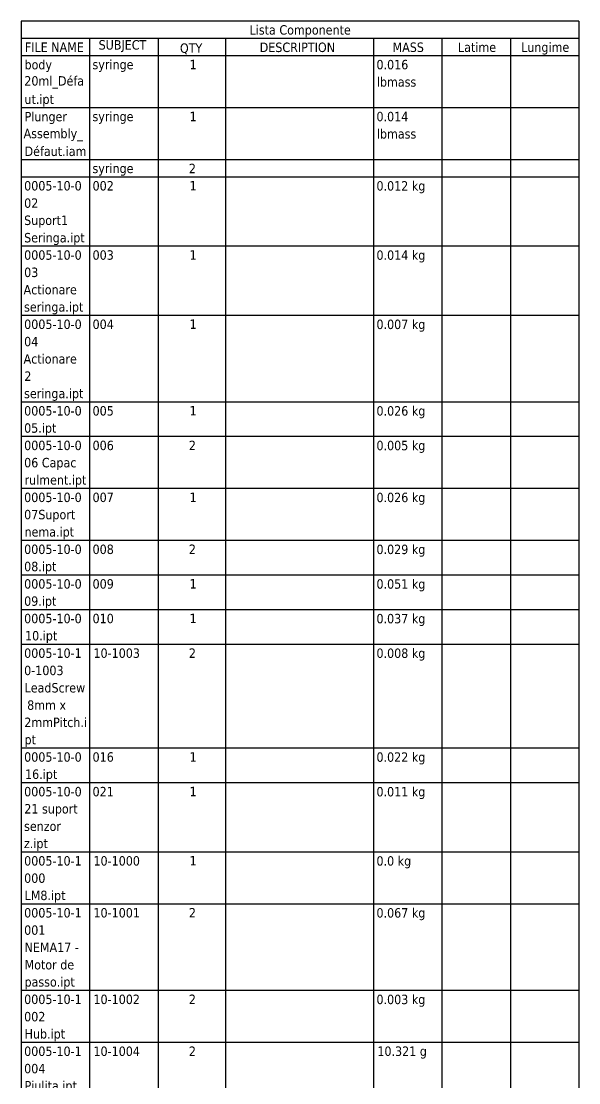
# Model space of a CAD drawing. Header units: millimetres. Extents: x -945 to 1680, y -1981 to 1188.
# Drawn here: x -945 to -117, y -397 to 1179 of the extents above; entities that cross this region are included whole.
import ezdxf

# ---------------------------------------------------------------- set-up
doc = ezdxf.new("R2010")
doc.units = ezdxf.units.MM
doc.header["$LTSCALE"] = 4
doc.layers.add('Symbol (ISO)', color=7, linetype='Continuous', lineweight=25)
doc.styles.add('Note Text (ISO)', font='tahoma.ttf')

# ---------------------------------------------------------------- blocks, each defined once
blk = doc.blocks.new('Lista Componente')
at = {"layer": 'Symbol (ISO)'}
for p, q in [((-29.23, 294.78), (-236.23, 294.78)), ((-236.23, 294.78), (-236.23, 288.36)), ((-29.23, 294.78), (-29.23, 288.36)), ((-29.23, 288.36), (-236.23, 288.36)), ((-236.23, 288.36), (-236.23, 281.94)), ((-210.83, 288.36), (-210.83, 281.94)), ((-185.43, 288.36), (-185.43, 281.94)), ((-160.43, 288.36), (-160.43, 281.94)), ((-105.43, 288.36), (-105.43, 281.94)), ((-80.03, 288.36), (-80.03, 281.94)), ((-54.63, 288.36), (-54.63, 281.94)), ((-29.23, 288.36), (-29.23, 281.94)), ((-29.23, 281.94), (-236.23, 281.94)), ((-236.23, 281.94), (-236.23, -495.27)), ((-210.83, 281.94), (-210.83, -495.27)), ((-185.43, 281.94), (-185.43, -495.27)), ((-160.43, 281.94), (-160.43, -495.27)), ((-105.43, 281.94), (-105.43, -495.27)), ((-80.03, 281.94), (-80.03, -495.27)), ((-54.63, 281.94), (-54.63, -495.27)), ((-29.23, 281.94), (-29.23, -495.27)), ((-29.23, 262.67), (-236.23, 262.67)), ((-29.23, 243.4), (-236.23, 243.4)), ((-29.23, 236.98), (-236.23, 236.98)), ((-29.23, 211.28), (-236.23, 211.28)), ((-29.23, 185.59), (-236.23, 185.59)), ((-29.23, 153.47), (-236.23, 153.47)), ((-29.23, 140.63), (-236.23, 140.63)), ((-29.23, 121.36), (-236.23, 121.36)), ((-29.23, 102.09), (-236.23, 102.09)), ((-29.23, 89.24), (-236.23, 89.24)), ((-29.23, 76.4), (-236.23, 76.4)), ((-29.23, 63.55), (-236.23, 63.55)), ((-29.23, 25.01), (-236.23, 25.01)), ((-29.23, 12.16), (-236.23, 12.16)), ((-29.23, -13.53), (-236.23, -13.53)), ((-29.23, -32.8), (-236.23, -32.8)), ((-29.23, -64.91), (-236.23, -64.91)), ((-29.23, -84.18), (-236.23, -84.18))]:
    blk.add_line(p, q, dxfattribs=at)
at = {"layer": 'Symbol (ISO)', "char_height": 3.5, "attachment_point": 7, "style": 'Note Text (ISO)'}
for s, insert in [('Lista Componente', (-151.45, 288.82)), ('SUBJECT', (-207.49, 283.3)), ('FILE NAME', (-234.89, 283.4)), ('QTY', (-177.3, 282.44)), ('DESCRIPTION', (-147.68, 283.29)), ('MASS', (-98.36, 283.31)), ('Latime', (-74.08, 283.31)), ('Lungime', (-50.63, 282.4)), ('body ', (-235.01, 275.93)), ('syringe', (-209.77, 275.97)), ('1', (-173.72, 276.97)), ('0.016 ', (-104.34, 276.87)), ('20ml_Défa', (-235.08, 269.77)), ('lbmass', (-104.2, 270.44)), ('ut.ipt', (-235.03, 263.09)), ('Plunger ', (-234.98, 256.64)), ('syringe', (-209.77, 256.7)), ('1', (-173.72, 257.7)), ('0.014 ', (-104.34, 257.6)), ('Assembly_', (-235.35, 250.24)), ('lbmass', (-104.2, 251.17)), ('Défaut.iam', (-234.98, 244.71)), ('syringe', (-209.77, 237.43)), ('2', (-173.99, 238.4)), ('0005-10-0', (-235.14, 231.91)), ('002', (-209.74, 231.9)), ('1', (-173.72, 232.01)), ('0.012 kg', (-104.34, 230.94)), ('02 ', (-235.14, 225.48)), ('Suport1 ', (-235.15, 218.17)), ('Seringa.ipt', (-235.15, 211.72)), ('0005-10-0', (-235.14, 206.21)), ('003', (-209.74, 206.21)), ('1', (-173.72, 206.32)), ('0.014 kg', (-104.34, 205.25)), ('03 ', (-235.14, 199.79)), ('Actionare ', (-235.35, 193.37)), ('seringa.ipt', (-235.17, 186.02)), ('0005-10-0', (-235.14, 180.52)), ('004', (-209.74, 180.52)), ('1', (-173.72, 180.62)), ('0.007 kg', (-104.34, 179.56)), ('04 ', (-235.14, 174.1)), ('Actionare ', (-235.35, 167.67)), ('2 ', (-235.08, 161.32)), ('seringa.ipt', (-235.17, 153.91)), ('0005-10-0', (-235.14, 148.4)), ('005', (-209.74, 148.4)), ('1', (-173.72, 148.51)), ('0.026 kg', (-104.34, 147.44)), ('05.ipt', (-235.14, 141.09)), ('0005-10-0', (-235.14, 135.56)), ('006', (-209.74, 135.56)), ('2', (-173.99, 135.63)), ('0.005 kg', (-104.34, 134.6)), ('06 Capac ', (-235.14, 128.24)), ('rulment.ipt', (-235.01, 121.82)), ('0005-10-0', (-235.14, 116.29)), ('007', (-209.74, 116.29)), ('1', (-173.72, 116.39)), ('0.026 kg', (-104.34, 115.33)), ('07Suport ', (-235.14, 108.97)), ('nema.ipt', (-235.01, 102.55)), ('0005-10-0', (-235.14, 97.02)), ('008', (-209.74, 97.01)), ('2', (-173.99, 97.09)), ('0.029 kg', (-104.34, 96.06)), ('08.ipt', (-235.14, 89.7)), ('0005-10-0', (-235.14, 84.17)), ('009', (-209.74, 84.17)), ('1', (-173.72, 84.28)), ('0.051 kg', (-104.34, 83.21)), ('09.ipt', (-235.14, 76.86)), ('0005-10-0', (-235.14, 71.33)), ('010', (-209.74, 71.33)), ('1', (-173.72, 71.43)), ('0.037 kg', (-104.34, 70.36)), ('10.ipt', (-234.81, 64.01)), ('0005-10-1', (-235.14, 58.48)), ('10-1003', (-209.41, 58.48)), ('2', (-173.99, 58.55)), ('0.008 kg', (-104.34, 57.52)), ('0-1003 ', (-235.14, 52.06)), ('LeadScrew', (-234.98, 45.63)), (' 8mm x ', (-235.33, 39.2)), ('2mmPitch.i', (-235.08, 32.8)), ('pt', (-235.01, 25.47)), ('0005-10-0', (-235.14, 19.94)), ('016', (-209.74, 19.94)), ('1', (-173.72, 20.04)), ('0.022 kg', (-104.34, 18.98)), ('16.ipt', (-234.81, 12.62)), ('0005-10-0', (-235.14, 7.09)), ('021', (-209.74, 7.09)), ('1', (-173.72, 7.2)), ('0.011 kg', (-104.34, 6.13)), ('21 suport ', (-235.08, -0.22)), ('senzor ', (-235.17, -5.75)), ('z.ipt', (-235.21, -13.07)), ('0005-10-1', (-235.14, -18.6)), ('10-1000', (-209.41, -18.6)), ('1', (-173.72, -18.49)), ('0.0 kg', (-104.34, -19.56)), ('000 ', (-235.14, -25.02)), ('LM8.ipt', (-234.98, -32.34)), ('0005-10-1', (-235.14, -37.87)), ('10-1001', (-209.41, -37.87)), ('2', (-173.99, -37.8)), ('0.067 kg', (-104.34, -38.83)), ('001 ', (-235.14, -44.29)), ('NEMA17 - ', (-234.98, -50.64)), ('Motor de ', (-234.98, -57.14)), ('passo.ipt', (-235.01, -64.45)), ('0005-10-1', (-235.14, -69.98)), ('10-1002', (-209.41, -69.99)), ('2', (-173.99, -69.91)), ('0.003 kg', (-104.34, -70.95)), ('002  ', (-235.14, -76.41)), ('Hub.ipt', (-234.98, -83.72)), ('0005-10-1', (-235.14, -89.25)), ('10-1004', (-209.41, -89.25)), ('2', (-173.99, -89.18)), ('10.321 g', (-104.01, -90.17)), ('004 ', (-235.14, -95.68)), ('Piulita.ipt', (-234.98, -102.99))]:
    blk.add_mtext(s, dxfattribs=dict(at, insert=insert))

msp = doc.modelspace()

# ---------------------------------------------------------------- block references
at = {"layer": 'Symbol (ISO)', "xscale": 4, "yscale": 4, "zscale": 4}
msp.add_blockref('Lista Componente', (0, 0), dxfattribs=at)

doc.saveas('drawing.dxf')
